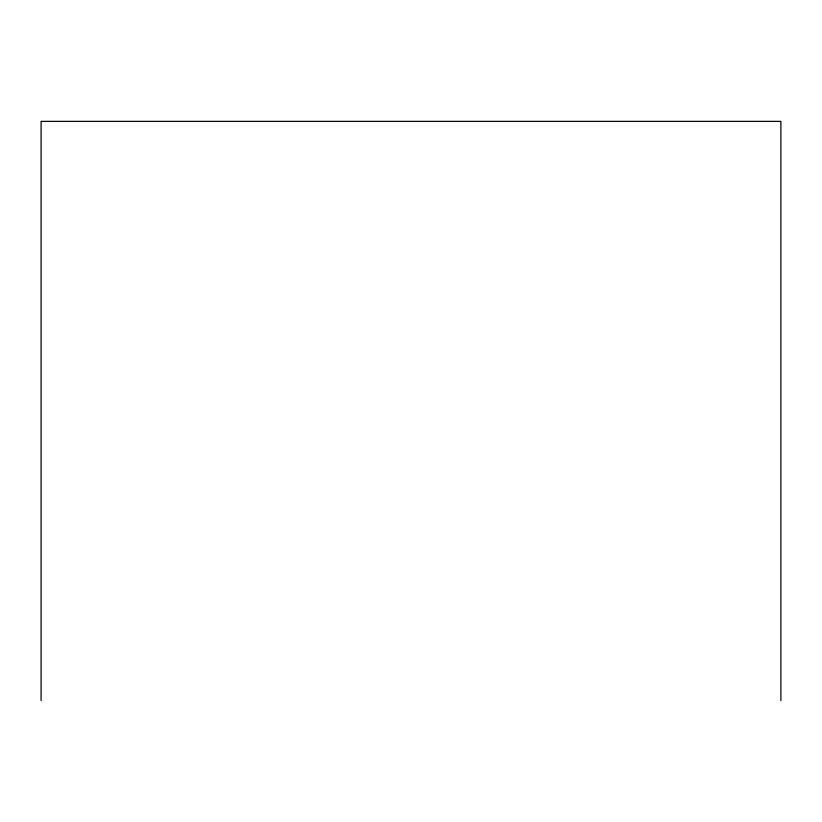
<?xml version="1.0" encoding="UTF-8"?>
<svg xmlns="http://www.w3.org/2000/svg" width="822" height="822" viewBox="0 0 822 822"><rect width="100%" height="100%" fill="white"/><g stroke="black" fill="none" stroke-linecap="round" stroke-linejoin="round"><path stroke-width="1.23" d="M780.9 700.632L780.9 121.368L41.1 121.368L41.1 700.632"/></g></svg>
